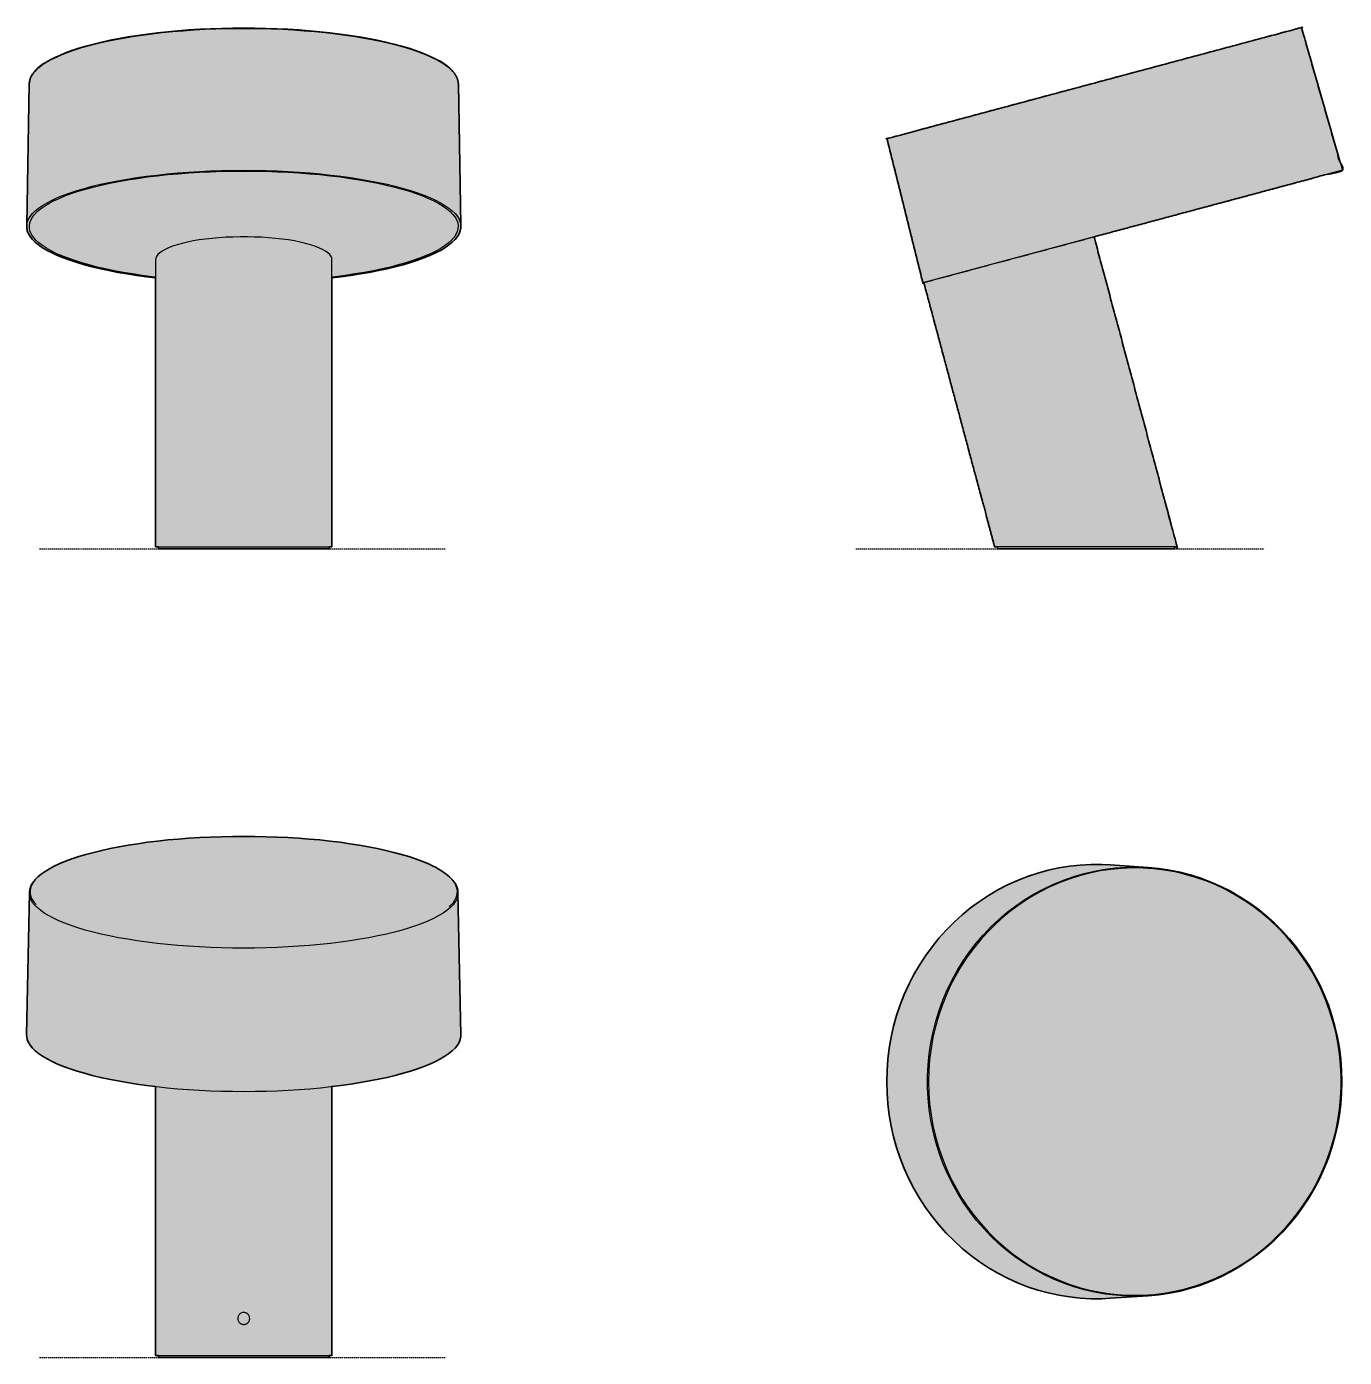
# Model space of a CAD drawing. Header units: millimetres. Extents: x -7 to 703, y -436 to 281.
import ezdxf

# ---------------------------------------------------------------- set-up
doc = ezdxf.new("R2010")
doc.units = ezdxf.units.MM
doc.linetypes.add('Dots', pattern=[1, 0, -1])
doc.layers.add('Blocks', color=7, linetype='Continuous')
doc.layers.add('Blocks$Fill', color=7, linetype='Continuous', true_color=0xffffff)
for name, color, linetype, lineweight, true_color in [('Blocks$Inner', 7, 'Continuous', 25, 0x007f00), ('Blocks$Outline', 7, 'Continuous', 35, 0xff3f3f), ('Groud', 7, 'Dots', 25, 0x243775)]:
    doc.layers.add(name, color=color, linetype=linetype, lineweight=lineweight, true_color=true_color)

# ---------------------------------------------------------------- blocks, each defined once
blk = doc.blocks.new('Slant Table Lamp Top')
at = {"layer": 'Blocks$Fill'}
blk.add_hatch(color=256, dxfattribs=at).paths.add_polyline_path([(-0.6, -12.03), (-0.45, -18.05), (0, -24.06), (0.75, -30.04), (1.79, -35.96), (3.13, -41.83), (4.75, -47.61), (6.67, -53.3), (8.86, -58.88), (11.33, -64.34), (14.06, -69.66), (17.06, -74.82), (20.31, -79.82), (23.8, -84.64), (27.53, -89.27), (31.48, -93.69), (35.65, -97.89), (40.02, -101.87), (44.58, -105.61), (49.33, -109.1), (54.24, -112.34), (59.3, -115.3), (64.51, -118), (69.84, -120.41), (75.28, -122.54), (80.83, -124.37), (86.46, -125.9), (92.15, -127.13), (97.9, -128.06), (103.69, -128.68), (109.5, -128.99), (115.32, -128.99), (119.78, -128.78), (140.24, -127.4), (146.01, -126.85), (151.75, -126), (157.44, -124.84), (163.06, -123.37), (168.6, -121.61), (174.05, -119.55), (179.38, -117.19), (184.59, -114.56), (189.66, -111.65), (194.58, -108.47), (199.33, -105.03), (203.91, -101.34), (208.29, -97.41), (212.47, -93.25), (216.43, -88.87), (220.17, -84.28), (223.68, -79.5), (226.94, -74.53), (229.94, -69.4), (232.69, -64.12), (235.17, -58.69), (237.37, -53.13), (239.29, -47.47), (240.92, -41.71), (242.27, -35.87), (243.31, -29.97), (244.06, -24.02), (244.51, -18.03), (244.67, -12.03), (244.51, -6.03), (244.06, -0.04), (243.31, 5.91), (242.27, 11.81), (240.92, 17.65), (239.29, 23.41), (237.37, 29.07), (235.17, 34.63), (232.69, 40.06), (229.94, 45.34), (226.94, 50.47), (223.68, 55.44), (220.17, 60.22), (216.43, 64.81), (212.47, 69.19), (208.29, 73.35), (203.91, 77.28), (199.33, 80.97), (194.58, 84.41), (189.66, 87.59), (184.59, 90.5), (179.38, 93.13), (174.05, 95.49), (168.6, 97.55), (163.06, 99.31), (157.44, 100.78), (151.75, 101.94), (146.01, 102.79), (140.24, 103.34), (119.78, 104.72), (115.32, 104.93), (109.5, 104.93), (103.69, 104.62), (97.9, 104), (92.15, 103.07), (86.46, 101.84), (80.83, 100.31), (75.28, 98.48), (69.84, 96.35), (64.51, 93.94), (59.3, 91.24), (54.24, 88.28), (49.33, 85.04), (44.58, 81.55), (40.02, 77.81), (35.65, 73.83), (31.48, 69.63), (27.53, 65.21), (23.8, 60.58), (20.31, 55.76), (17.06, 50.76), (14.06, 45.6), (11.33, 40.28), (8.86, 34.82), (6.67, 29.24), (4.75, 23.55), (3.13, 17.77), (1.79, 11.9), (0.75, 5.98), (0, 0), (-0.45, -6.01)], flags=0)
at = {"layer": 'Blocks$Inner'}
blk.add_lwpolyline([(140.27, 103.34), (119.78, 104.72), (115.32, 104.93), (109.5, 104.93), (103.69, 104.62), (97.9, 104), (92.15, 103.07), (86.46, 101.84), (80.83, 100.31), (75.28, 98.48), (69.84, 96.35), (64.51, 93.94), (59.3, 91.24), (54.24, 88.28), (49.33, 85.04), (44.58, 81.55), (40.02, 77.81), (35.65, 73.83), (31.48, 69.63), (27.53, 65.21), (23.8, 60.58), (20.31, 55.76), (17.06, 50.76), (14.06, 45.6), (11.33, 40.28), (8.86, 34.82), (6.67, 29.24), (4.75, 23.55), (3.13, 17.77), (1.79, 11.9), (0.75, 5.98), (0, 0), (-0.45, -6.01), (-0.6, -12.03), (-0.45, -18.05), (0, -24.06), (0.75, -30.04), (1.79, -35.96), (3.13, -41.83), (4.75, -47.61), (6.67, -53.3), (8.86, -58.88), (11.33, -64.34), (14.06, -69.66), (17.06, -74.82), (20.31, -79.82), (23.8, -84.64), (27.53, -89.27), (31.48, -93.69), (35.65, -97.89), (40.02, -101.87), (44.58, -105.61), (49.33, -109.1), (54.24, -112.34), (59.3, -115.3), (64.51, -118), (69.84, -120.41), (75.28, -122.54), (80.83, -124.37), (86.46, -125.9), (92.15, -127.13), (97.9, -128.06), (103.69, -128.68), (109.5, -128.99), (115.32, -128.99), (119.78, -128.78), (140.27, -127.4)], dxfattribs=at)
for points in [[(244.67, -12.03), (244.51, -18.03), (244.06, -24.02), (243.31, -29.97), (242.27, -35.87), (240.92, -41.71), (239.29, -47.47), (237.37, -53.13), (235.17, -58.69), (232.69, -64.12), (229.94, -69.4), (226.94, -74.53), (223.68, -79.5), (220.17, -84.28), (216.43, -88.87), (212.47, -93.25), (208.29, -97.41), (203.91, -101.34), (199.33, -105.03), (194.58, -108.47), (189.66, -111.65), (184.59, -114.56), (179.38, -117.19), (174.05, -119.55), (168.6, -121.61), (163.06, -123.37), (157.44, -124.84), (151.75, -126), (146.01, -126.85), (140.24, -127.4), (134.44, -127.63), (128.64, -127.55), (122.86, -127.17), (117.1, -126.47), (111.38, -125.46), (105.73, -124.14), (100.14, -122.53), (94.65, -120.61), (89.25, -118.41), (83.98, -115.91), (78.84, -113.14), (73.84, -110.09), (69.01, -106.78), (64.34, -103.22), (59.86, -99.4), (55.58, -95.36), (51.51, -91.08), (47.65, -86.6), (44.03, -81.91), (40.65, -77.04), (37.51, -71.99), (34.63, -66.78), (32.02, -61.42), (29.68, -55.93), (27.62, -50.32), (25.84, -44.6), (24.35, -38.8), (23.16, -32.93), (22.26, -27), (21.66, -21.03), (21.36, -15.03), (21.36, -9.03), (21.66, -3.03), (22.26, 2.94), (23.16, 8.87), (24.35, 14.74), (25.84, 20.54), (27.62, 26.26), (29.68, 31.87), (32.02, 37.36), (34.63, 42.72), (37.51, 47.93), (40.65, 52.98), (44.03, 57.85), (47.65, 62.54), (51.51, 67.02), (55.58, 71.3), (59.86, 75.34), (64.34, 79.16), (69.01, 82.72), (73.84, 86.03), (78.84, 89.08), (83.98, 91.85), (89.25, 94.35), (94.65, 96.55), (100.14, 98.47), (105.73, 100.08), (111.38, 101.4), (117.1, 102.41), (122.86, 103.11), (128.64, 103.49), (134.44, 103.57), (140.24, 103.34), (146.01, 102.79), (151.75, 101.94), (157.44, 100.78), (163.06, 99.31), (168.6, 97.55), (174.05, 95.49), (179.38, 93.13), (184.59, 90.5), (189.66, 87.59), (194.58, 84.41), (199.33, 80.97), (203.91, 77.28), (208.29, 73.35), (212.47, 69.19), (216.43, 64.81), (220.17, 60.22), (223.68, 55.44), (226.94, 50.47), (229.94, 45.34), (232.69, 40.06), (235.17, 34.63), (237.37, 29.07), (239.29, 23.41), (240.92, 17.65), (242.27, 11.81), (243.31, 5.91), (244.06, -0.04), (244.51, -6.03)], [(21.93, -12.03), (22.08, -18), (22.53, -23.96), (23.28, -29.89), (24.32, -35.77), (25.66, -41.58), (27.28, -47.32), (29.19, -52.96), (31.39, -58.49), (33.85, -63.89), (36.59, -69.15), (39.58, -74.26), (42.83, -79.21), (46.32, -83.97), (50.04, -88.54), (53.99, -92.9), (58.15, -97.04), (62.51, -100.95), (67.07, -104.63), (71.8, -108.05), (76.69, -111.22), (81.74, -114.12), (86.93, -116.74), (92.24, -119.08), (97.66, -121.13), (103.18, -122.89), (108.78, -124.35), (114.44, -125.51), (120.16, -126.36), (125.91, -126.9), (131.68, -127.13), (137.45, -127.06), (143.21, -126.67), (148.94, -125.97), (154.63, -124.97), (160.27, -123.66), (165.83, -122.05), (171.3, -120.14), (176.67, -117.95), (181.92, -115.46), (187.04, -112.7), (192.01, -109.67), (196.83, -106.37), (201.47, -102.82), (205.93, -99.03), (210.2, -95), (214.25, -90.74), (218.09, -86.28), (221.7, -81.61), (225.07, -76.76), (228.19, -71.73), (231.05, -66.54), (233.65, -61.2), (235.98, -55.74), (238.04, -50.15), (239.81, -44.46), (241.29, -38.68), (242.48, -32.84), (243.37, -26.93), (243.97, -20.99), (244.27, -15.02), (244.27, -9.04), (243.97, -3.07), (243.37, 2.87), (242.48, 8.78), (241.29, 14.62), (239.81, 20.4), (238.04, 26.09), (235.98, 31.68), (233.65, 37.14), (231.05, 42.48), (228.19, 47.67), (225.07, 52.7), (221.7, 57.55), (218.09, 62.22), (214.25, 66.68), (210.2, 70.94), (205.93, 74.97), (201.47, 78.76), (196.83, 82.31), (192.01, 85.61), (187.04, 88.64), (181.92, 91.4), (176.67, 93.89), (171.3, 96.08), (165.83, 97.99), (160.27, 99.6), (154.63, 100.91), (148.94, 101.91), (143.21, 102.61), (137.45, 102.99), (131.68, 103.07), (125.91, 102.84), (120.16, 102.3), (114.44, 101.45), (108.78, 100.29), (103.18, 98.83), (97.66, 97.07), (92.24, 95.02), (86.93, 92.68), (81.74, 90.06), (76.69, 87.16), (71.8, 83.99), (67.07, 80.57), (62.51, 76.89), (58.15, 72.98), (53.99, 68.84), (50.04, 64.48), (46.32, 59.91), (42.83, 55.15), (39.58, 50.2), (36.59, 45.09), (33.85, 39.83), (31.39, 34.43), (29.19, 28.9), (27.28, 23.26), (25.66, 17.52), (24.32, 11.71), (23.28, 5.83), (22.53, -0.1), (22.08, -6.06)]]:
    blk.add_lwpolyline(points, close=True, dxfattribs=at)
at = {"layer": 'Blocks$Outline'}
for points in [[(119.78, 104.72), (115.32, 104.93), (109.5, 104.93), (103.69, 104.62), (97.9, 104), (92.15, 103.07), (86.46, 101.84), (80.83, 100.31), (75.28, 98.48), (69.84, 96.35), (64.51, 93.94), (59.3, 91.24), (54.24, 88.28), (49.33, 85.04), (44.58, 81.55), (40.02, 77.81), (35.65, 73.83), (31.48, 69.63), (27.53, 65.21), (23.8, 60.58), (20.31, 55.76), (17.06, 50.76), (14.06, 45.6), (11.33, 40.28), (8.86, 34.82), (6.67, 29.24), (4.75, 23.55), (3.13, 17.77), (1.79, 11.9), (0.75, 5.98), (0, 0), (-0.45, -6.01), (-0.6, -12.03)], [(140.24, 103.34), (119.78, 104.72)], [(244.67, -12.03), (244.51, -6.03), (244.06, -0.04), (243.31, 5.91), (242.27, 11.81), (240.92, 17.65), (239.29, 23.41), (237.37, 29.07), (235.17, 34.63), (232.69, 40.06), (229.94, 45.34), (226.94, 50.47), (223.68, 55.44), (220.17, 60.22), (216.43, 64.81), (212.47, 69.19), (208.29, 73.35), (203.91, 77.28), (199.33, 80.97), (194.58, 84.41), (189.66, 87.59), (184.59, 90.5), (179.38, 93.13), (174.05, 95.49), (168.6, 97.55), (163.06, 99.31), (157.44, 100.78), (151.75, 101.94), (146.01, 102.79), (140.24, 103.34)], [(-0.6, -12.03), (-0.45, -18.05), (0, -24.06), (0.75, -30.04), (1.79, -35.96), (3.13, -41.83), (4.75, -47.61), (6.67, -53.3), (8.86, -58.88), (11.33, -64.34), (14.06, -69.66), (17.06, -74.82), (20.31, -79.82), (23.8, -84.64), (27.53, -89.27), (31.48, -93.69), (35.65, -97.89), (40.02, -101.87), (44.58, -105.61), (49.33, -109.1), (54.24, -112.34), (59.3, -115.3), (64.51, -118), (69.84, -120.41), (75.28, -122.54), (80.83, -124.37), (86.46, -125.9), (92.15, -127.13), (97.9, -128.06), (103.69, -128.68), (109.5, -128.99), (115.32, -128.99), (119.78, -128.78)], [(140.24, -127.4), (146.01, -126.85), (151.75, -126), (157.44, -124.84), (163.06, -123.37), (168.6, -121.61), (174.05, -119.55), (179.38, -117.19), (184.59, -114.56), (189.66, -111.65), (194.58, -108.47), (199.33, -105.03), (203.91, -101.34), (208.29, -97.41), (212.47, -93.25), (216.43, -88.87), (220.17, -84.28), (223.68, -79.5), (226.94, -74.53), (229.94, -69.4), (232.69, -64.12), (235.17, -58.69), (237.37, -53.13), (239.29, -47.47), (240.92, -41.71), (242.27, -35.87), (243.31, -29.97), (244.06, -24.02), (244.51, -18.03), (244.67, -12.03)], [(119.78, -128.78), (140.24, -127.4)]]:
    blk.add_lwpolyline(points, dxfattribs=at)
blk = doc.blocks.new('Slant Table Lamp Side')
at = {"layer": 'Blocks$Fill'}
blk.add_hatch(color=256, dxfattribs=at).paths.add_polyline_path([(16.56, 220.47), (16.56, 220.48), (16.55, 220.49), (16.55, 220.5), (16.55, 220.52), (16.55, 220.53), (16.55, 220.54), (16.55, 220.55), (16.54, 220.56), (16.54, 220.57), (16.54, 220.58), (16.54, 220.6), (16.54, 220.61), (16.54, 220.62), (16.55, 220.63), (16.55, 220.64), (16.55, 220.66), (16.55, 220.67), (16.55, 220.68), (16.55, 220.69), (16.56, 220.71), (16.56, 220.72), (16.56, 220.73), (16.57, 220.74), (16.57, 220.75), (16.57, 220.77), (16.58, 220.78), (16.58, 220.79), (16.59, 220.8), (16.59, 220.81), (16.6, 220.82), (16.61, 220.84), (16.61, 220.85), (16.62, 220.86), (16.63, 220.87), (16.63, 220.88), (16.64, 220.89), (16.65, 220.9), (16.66, 220.91), (16.66, 220.92), (16.67, 220.93), (16.68, 220.94), (16.69, 220.95), (16.7, 220.96), (16.71, 220.96), (16.72, 220.97), (16.73, 220.98), (16.74, 220.99), (16.75, 221), (16.76, 221), (16.77, 221.01), (16.78, 221.02), (16.79, 221.02), (16.8, 221.03), (16.81, 221.03), (16.82, 221.04), (16.83, 221.04), (16.84, 221.05), (16.85, 221.05), (16.86, 221.06), (16.87, 221.06), (16.88, 221.07), (16.89, 221.07), (16.9, 221.07), (16.91, 221.08), (239.29, 280.66), (239.3, 280.66), (239.32, 280.67), (239.33, 280.67), (239.34, 280.67), (239.35, 280.67), (239.36, 280.68), (239.37, 280.68), (239.38, 280.68), (239.4, 280.68), (239.41, 280.68), (239.42, 280.68), (239.43, 280.68), (239.44, 280.68), (239.45, 280.68), (239.47, 280.68), (239.48, 280.68), (239.49, 280.67), (239.5, 280.67), (239.52, 280.67), (239.53, 280.67), (239.54, 280.67), (239.55, 280.66), (239.56, 280.66), (239.58, 280.66), (239.59, 280.65), (239.6, 280.65), (239.61, 280.64), (239.62, 280.64), (239.64, 280.63), (239.65, 280.63), (239.66, 280.62), (239.67, 280.61), (239.68, 280.61), (239.69, 280.6), (239.7, 280.59), (239.71, 280.59), (239.72, 280.58), (239.73, 280.57), (239.74, 280.56), (239.75, 280.56), (239.76, 280.55), (239.77, 280.54), (239.78, 280.53), (239.79, 280.52), (239.8, 280.51), (239.81, 280.5), (239.81, 280.49), (239.82, 280.48), (239.83, 280.47), (239.84, 280.46), (239.84, 280.45), (239.85, 280.44), (239.85, 280.43), (239.86, 280.42), (239.87, 280.41), (239.87, 280.4), (239.88, 280.39), (239.88, 280.38), (239.89, 280.37), (239.89, 280.36), (239.89, 280.35), (239.9, 280.34), (239.9, 280.33), (239.9, 280.32), (261.82, 203.88), (128.04, 168.03), (172.81, 0.97), (171.31, 0.97), (171.56, 0), (76.21, 0), (75.96, 0.97), (74.46, 0.97), (69.94, 17.8), (69.6, 19.41), (69.19, 21.01), (68.74, 22.6), (68.24, 24.17), (36.28, 143.44), (35.8, 143.31)], flags=0)
at = {"layer": 'Blocks$Inner'}
blk.add_line((16.91, 221.08), (239.29, 280.66), dxfattribs=at)
for points in [[(239.9, 280.32), (261.82, 203.88), (35.8, 143.31), (16.56, 220.47)], [(76.21, 0), (75.96, 0.97)], [(171.31, 0.97), (171.56, 0)]]:
    blk.add_lwpolyline(points, dxfattribs=at)
at = {"layer": 'Blocks$Inner', "extrusion": (0, 0, -1)}
for centre, start, end in [((-239.42, 280.18), 75, 164), ((-17.04, 220.59), 346, 75)]:
    blk.add_arc(centre, 0.5, start, end, dxfattribs=at)
at = {"layer": 'Blocks$Inner'}
for points in [[(36.28, 143.44), (128.04, 168.03)], [(128.04, 168.03), (172.81, 0.97)], [(68.24, 24.17), (36.28, 143.44)], [(74.46, 0.97), (69.94, 17.8)], [(172.81, 0.97), (74.46, 0.97)]]:
    blk.add_open_spline(points, degree=1, dxfattribs=at)
blk.add_rational_spline([(69.94, 17.8), (69.3, 21.04), (68.24, 24.17)], [1, 0.997926253908, 1], degree=2, dxfattribs=at)
blk.add_open_spline([(171.56, 0), (170.7, 0), (169.53, 0), (167.9, 0), (165.85, 0), (163.39, 0), (160.55, 0), (157.02, 0), (152.69, 0), (147.49, 0), (141.93, 0), (136.08, 0), (130.04, 0), (123.91, 0), (117.78, 0), (111.74, 0), (105.9, 0), (100.33, 0), (95.14, 0), (90.42, 0), (86.24, 0), (82.7, 0), (80.09, 0), (78.28, 0), (77.1, 0), (76.35, 0), (76.26, 0), (76.21, 0)], degree=3, knots=[1.137941, 1.137941, 1.137941, 1.137941, 1.2314023, 1.2627311, 1.2940002, 1.325361, 1.3564987, 1.3877414, 1.4294615, 1.4711836, 1.5127952, 1.5544609, 1.5962, 1.6378803, 1.6794487, 1.7211501, 1.7628524, 1.8043742, 1.8460409, 1.8877401, 1.9292682, 1.9709097, 2.0125884, 2.0438466, 2.0750361, 2.1065012, 2.137941, 2.137941, 2.137941, 2.137941], dxfattribs=at)
at = {"layer": 'Blocks$Outline'}
for points in [[(76.21, 0), (75.96, 0.97)], [(171.31, 0.97), (171.56, 0)]]:
    blk.add_lwpolyline(points, dxfattribs=at)
for points, weights, knots in [([(16.56, 220.47), (16.44, 220.95), (16.91, 221.08), (128.1, 250.87), (239.29, 280.66), (239.77, 280.79), (239.9, 280.32), (250.86, 242.1), (261.82, 203.88), (194.93, 185.95), (128.04, 168.03)], [1, 0.713250449154, 1, 1, 1, 0.713250449154, 1, 1, 1, 1, 1], [313.520838, 313.520838, 313.520838, 314.297509, 314.297509, 544.522001, 544.522001, 545.298673, 545.298673, 624.819511, 624.819511, 763.319511, 763.319511, 763.319511]), ([(69.94, 17.8), (69.3, 21.04), (68.24, 24.17), (52.26, 83.8), (36.28, 143.44)], [1, 0.997926253908, 1, 1, 1], [-6.590786, -6.590786, -6.590786, 0, 0, 123.484006, 123.484006, 123.484006])]:
    blk.add_rational_spline(points, weights, degree=2, knots=knots, dxfattribs=at)
for points, degree, knots in [([(36.28, 143.44), (36.04, 143.38), (35.8, 143.31), (26.18, 181.89), (16.56, 220.47)], 2, [858.319511, 858.319511, 858.319511, 858.819511, 858.819511, 938.340348, 938.340348, 938.340348]), ([(128.04, 168.03), (150.42, 84.5), (172.81, 0.97), (172.06, 0.97), (171.31, 0.97)], 2, [218.484006, 218.484006, 218.484006, 391.441593, 391.441593, 392.941593, 392.941593, 392.941593]), ([(75.96, 0.97), (75.21, 0.97), (74.46, 0.97), (72.2, 9.39), (69.94, 17.8)], 2, [488.29283, 488.29283, 488.29283, 489.79283, 489.79283, 507.225008, 507.225008, 507.225008]), ([(171.56, 0), (170.7, 0), (169.53, 0), (167.9, 0), (165.85, 0), (163.39, 0), (160.55, 0), (157.02, 0), (152.69, 0), (147.49, 0), (141.93, 0), (136.08, 0), (130.04, 0), (123.91, 0), (117.78, 0), (111.74, 0), (105.9, 0), (100.33, 0), (95.14, 0), (90.42, 0), (86.24, 0), (82.7, 0), (80.09, 0), (78.28, 0), (77.1, 0), (76.35, 0), (76.26, 0), (76.21, 0)], 3, [0, 0, 0, 0, 0.093461, 0.12479, 0.156059, 0.18742, 0.218558, 0.2498, 0.291521, 0.333243, 0.374854, 0.41652, 0.458259, 0.499939, 0.541508, 0.583209, 0.624911, 0.666433, 0.7081, 0.749799, 0.791327, 0.832969, 0.874647, 0.905906, 0.937095, 0.96856, 1, 1, 1, 1])]:
    blk.add_open_spline(points, degree=degree, knots=knots, dxfattribs=at)
blk = doc.blocks.new('Slant Table Lamp Back')
at = {"layer": 'Blocks$Fill'}
blk.add_hatch(color=256, dxfattribs=at).paths.add_polyline_path([(155.69, 0), (63.69, 0), (63.69, 0.97), (62.19, 0.97), (62.19, 145.93), (46.9, 148.04), (41.9, 148.91), (37.08, 149.85), (32.46, 150.85), (28.03, 151.91), (23.83, 153.03), (19.85, 154.2), (16.11, 155.42), (12.62, 156.69), (9.39, 158.01), (6.42, 159.36), (3.73, 160.76), (1.31, 162.19), (-0.81, 163.65), (-2.64, 165.13), (-4.18, 166.64), (-5.41, 168.17), (-6.34, 169.71), (-6.96, 171.26), (-7.27, 172.82), (-7.3, 173.74), (-5.72, 250.31), (-5.72, 250.53), (-5.71, 250.78), (-5.69, 251.03), (-5.66, 251.28), (-5.63, 251.52), (-5.6, 251.77), (-5.55, 252.01), (-5.5, 252.26), (-5.45, 252.5), (-5.39, 252.74), (-5.32, 252.98), (-5.24, 253.22), (-5.17, 253.45), (-5.08, 253.68), (-4.99, 253.91), (-4.89, 254.14), (-4.79, 254.36), (-4.69, 254.58), (-4.58, 254.8), (-4.46, 255.01), (-4.34, 255.22), (-4.22, 255.42), (-4.09, 255.63), (-3.96, 255.82), (-3.82, 256.01), (-3.68, 256.2), (-3.54, 256.39), (-3.39, 256.56), (-3.24, 256.74), (-3.09, 256.91), (-2.94, 257.07), (-2.78, 257.23), (-2.63, 257.39), (-1.17, 258.89), (0.59, 260.37), (0.67, 260.43), (2.64, 261.82), (4.98, 263.25), (7.61, 264.64), (10.51, 265.99), (13.67, 267.3), (17.1, 268.57), (20.77, 269.79), (24.68, 270.96), (28.83, 272.07), (33.19, 273.13), (37.76, 274.13), (42.52, 275.06), (47.46, 275.93), (52.57, 276.73), (63.24, 278.13), (74.41, 279.23), (85.96, 280.02), (97.76, 280.5), (109.69, 280.66), (121.63, 280.5), (133.43, 280.02), (144.98, 279.23), (156.15, 278.13), (166.82, 276.73), (171.93, 275.93), (176.87, 275.06), (181.63, 274.13), (186.2, 273.13), (190.56, 272.07), (194.7, 270.96), (198.62, 269.79), (202.29, 268.57), (205.72, 267.3), (208.88, 265.99), (211.78, 264.64), (212.99, 264.02), (214.4, 263.25), (216.74, 261.82), (218.8, 260.37), (220.56, 258.89), (222.01, 257.39), (222.17, 257.23), (222.33, 257.07), (222.48, 256.91), (222.63, 256.74), (222.78, 256.56), (222.93, 256.38), (223.07, 256.2), (223.21, 256.01), (223.34, 255.82), (223.48, 255.62), (223.6, 255.42), (223.73, 255.21), (223.85, 255), (223.96, 254.79), (224.08, 254.57), (224.18, 254.35), (224.28, 254.13), (224.38, 253.9), (224.47, 253.68), (224.55, 253.44), (224.63, 253.21), (224.71, 252.97), (224.78, 252.73), (224.84, 252.49), (224.89, 252.25), (224.94, 252.01), (224.99, 251.76), (225.02, 251.52), (225.05, 251.27), (225.08, 251.02), (225.1, 250.77), (225.11, 250.53), (225.11, 250.31), (226.69, 173.74), (226.66, 172.82), (226.35, 171.26), (225.73, 169.71), (224.8, 168.17), (223.57, 166.64), (222.03, 165.13), (220.2, 163.65), (218.07, 162.19), (215.66, 160.76), (212.97, 159.36), (210, 158.01), (206.77, 156.69), (203.28, 155.42), (199.54, 154.2), (195.56, 153.03), (191.35, 151.91), (186.93, 150.85), (182.31, 149.85), (177.49, 148.91), (172.49, 148.04), (167.32, 147.24), (157.19, 145.93), (157.19, 0.97), (155.69, 0.97)], flags=0)
at = {"layer": 'Blocks$Inner'}
for p, q in [((62.19, 145.93), (62.19, 0.97)), ((157.19, 0.97), (157.19, 145.93))]:
    blk.add_line(p, q, dxfattribs=at)
for points in [[(220.5, 242.8), (221.32, 243.59), (222.63, 245.1), (223.63, 246.63), (224.33, 248.17), (224.72, 249.71), (224.8, 251.26), (224.56, 252.8), (224.02, 254.34), (223.17, 255.87), (222.01, 257.39), (220.56, 258.89), (218.8, 260.37), (216.74, 261.82), (214.4, 263.25), (212.99, 264.02), (211.78, 264.64), (208.88, 265.99), (205.72, 267.3), (202.29, 268.57), (198.62, 269.79), (194.7, 270.96), (190.56, 272.07), (186.2, 273.13), (181.63, 274.13), (176.87, 275.06), (171.93, 275.93), (166.82, 276.73), (161.55, 277.47), (156.15, 278.13), (150.62, 278.72), (144.98, 279.23), (139.25, 279.66), (133.43, 280.02), (127.55, 280.3), (121.63, 280.5), (115.67, 280.62), (109.69, 280.66), (103.72, 280.62), (97.76, 280.5), (91.83, 280.3), (85.96, 280.02), (80.14, 279.66), (74.41, 279.23), (68.77, 278.72), (63.24, 278.13), (57.83, 277.47), (52.57, 276.73), (47.46, 275.93), (42.52, 275.06), (37.76, 274.13), (33.19, 273.13), (28.83, 272.07), (24.68, 270.96), (20.77, 269.79), (17.1, 268.57), (13.67, 267.3), (10.51, 265.99), (7.61, 264.64), (4.98, 263.25), (2.64, 261.82), (0.67, 260.43), (0.59, 260.37), (-1.17, 258.89), (-2.63, 257.39), (-3.78, 255.87), (-4.63, 254.34), (-5.18, 252.8), (-5.41, 251.26), (-5.33, 249.71), (-4.94, 248.17), (-4.25, 246.63), (-3.24, 245.1), (-2.22, 243.89)], [(-5.72, 250.53), (-7.3, 173.74), (-7.27, 172.82), (-6.96, 171.26), (-6.34, 169.71), (-5.41, 168.17), (-4.18, 166.64), (-2.64, 165.13), (-0.81, 163.65), (1.31, 162.19), (3.73, 160.76), (6.42, 159.36), (9.39, 158.01), (12.62, 156.69), (16.11, 155.42), (19.85, 154.2), (23.83, 153.03), (28.03, 151.91), (32.46, 150.85), (37.08, 149.85), (41.9, 148.91), (46.9, 148.04), (52.07, 147.24), (57.38, 146.51), (62.84, 145.85), (68.42, 145.26), (74.11, 144.75), (79.9, 144.31), (85.76, 143.95), (91.69, 143.67), (97.66, 143.47), (103.67, 143.35), (109.69, 143.31), (115.72, 143.35), (121.72, 143.47), (127.7, 143.67), (133.63, 143.95), (139.49, 144.31), (145.28, 144.75), (150.97, 145.26), (156.55, 145.85), (162, 146.51), (167.32, 147.24), (172.49, 148.04), (177.49, 148.91), (182.31, 149.85), (186.93, 150.85), (191.35, 151.91), (195.56, 153.03), (199.54, 154.2), (203.28, 155.42), (206.77, 156.69), (210, 158.01), (212.97, 159.36), (215.66, 160.76), (218.07, 162.19), (220.2, 163.65), (222.03, 165.13), (223.57, 166.64), (224.8, 168.17), (225.73, 169.71), (226.35, 171.26), (226.66, 172.82), (226.69, 173.74), (225.11, 250.53)], [(222.98, 244.42), (222.5, 243.84), (221.04, 242.34), (219.27, 240.85), (217.21, 239.39), (214.86, 237.96), (212.22, 236.57), (209.31, 235.21), (206.13, 233.89), (202.69, 232.62), (199, 231.39), (195.07, 230.22), (190.91, 229.1), (186.53, 228.04), (181.94, 227.03), (177.16, 226.1), (172.2, 225.22), (167.07, 224.42), (161.78, 223.68), (156.35, 223.02), (150.8, 222.43), (145.13, 221.91), (139.38, 221.47), (133.54, 221.11), (127.63, 220.83), (121.68, 220.63), (115.69, 220.51), (109.69, 220.47), (103.69, 220.51), (97.71, 220.63), (91.76, 220.83), (85.85, 221.11), (80.01, 221.47), (74.25, 221.91), (68.59, 222.43), (63.04, 223.02), (57.61, 223.68), (52.32, 224.42), (47.19, 225.22), (42.23, 226.1), (37.44, 227.03), (32.86, 228.04), (28.48, 229.1), (24.32, 230.22), (20.38, 231.39), (16.69, 232.62), (13.25, 233.89), (10.08, 235.21), (7.16, 236.57), (4.53, 237.96), (2.18, 239.39), (0.12, 240.85), (-1.65, 242.34), (-3.11, 243.84), (-3.54, 244.36)], [(62.19, 0.97), (157.19, 0.97)], [(63.69, 0.97), (63.69, 0), (155.69, 0), (155.69, 0.97)]]:
    blk.add_lwpolyline(points, dxfattribs=at)
for points, weights in [([(-3.54, 244.36), (-9.3, 250.93), (-2.63, 257.39)], [1, 0.725329237026, 1]), ([(222.01, 257.39), (228.64, 250.96), (222.98, 244.42)], [1, 0.727958916453, 1])]:
    blk.add_rational_spline(points, weights, degree=2, dxfattribs=at)
blk.add_open_spline([(109.69, 24.17), (109.91, 24.17), (110.12, 24.14), (110.54, 24.06), (110.74, 24), (111.13, 23.83), (111.32, 23.73), (111.66, 23.5), (111.83, 23.36), (112.12, 23.07), (112.25, 22.9), (112.48, 22.56), (112.57, 22.38), (112.73, 22), (112.79, 21.8), (112.87, 21.39), (112.89, 21.19), (112.9, 20.78), (112.88, 20.57), (112.8, 20.17), (112.74, 19.97), (112.59, 19.58), (112.49, 19.39), (112.26, 19.04), (112.13, 18.88), (111.83, 18.58), (111.67, 18.44), (111.32, 18.2), (111.14, 18.1), (110.74, 17.94), (110.54, 17.87), (110.12, 17.79), (109.91, 17.77), (109.48, 17.77), (109.27, 17.79), (108.85, 17.87), (108.65, 17.93), (108.26, 18.1), (108.07, 18.2), (107.72, 18.44), (107.56, 18.58), (107.26, 18.88), (107.13, 19.04), (106.9, 19.39), (106.8, 19.58), (106.57, 20.16), (106.49, 20.57), (106.5, 21.19), (106.52, 21.4), (106.6, 21.8), (106.66, 22), (106.81, 22.38), (106.91, 22.56), (107.14, 22.9), (107.27, 23.07), (107.56, 23.36), (107.72, 23.49), (108.07, 23.73), (108.26, 23.83), (108.84, 24.08), (109.26, 24.17), (109.69, 24.17)], degree=3, knots=[0, 0, 0, 0, 0.03125, 0.03125, 0.0625, 0.0625, 0.09375, 0.09375, 0.125, 0.125, 0.15625, 0.15625, 0.1875, 0.1875, 0.21875, 0.21875, 0.25, 0.25, 0.28125, 0.28125, 0.3125, 0.3125, 0.34375, 0.34375, 0.375, 0.375, 0.40625, 0.40625, 0.4375, 0.4375, 0.46875, 0.46875, 0.5, 0.5, 0.53125, 0.53125, 0.5625, 0.5625, 0.59375, 0.59375, 0.625, 0.625, 0.65625, 0.65625, 0.6875, 0.6875, 0.75, 0.75, 0.78125, 0.78125, 0.8125, 0.8125, 0.84375, 0.84375, 0.875, 0.875, 0.90625, 0.90625, 0.9375, 0.9375, 1, 1, 1, 1], dxfattribs=at)
at = {"layer": 'Blocks$Outline'}
for points in [[(-2.63, 257.39), (-1.17, 258.89), (0.59, 260.37), (0.67, 260.43), (2.64, 261.82), (4.98, 263.25), (7.61, 264.64), (10.51, 265.99), (13.67, 267.3), (17.1, 268.57), (20.77, 269.79), (24.68, 270.96), (28.83, 272.07), (33.19, 273.13), (37.76, 274.13), (42.52, 275.06), (47.46, 275.93), (52.57, 276.73), (57.83, 277.47), (63.24, 278.13), (68.77, 278.72), (74.41, 279.23), (80.14, 279.66), (85.96, 280.02), (91.83, 280.3), (97.76, 280.5), (103.72, 280.62), (109.69, 280.66), (115.67, 280.62), (121.63, 280.5), (127.55, 280.3), (133.43, 280.02), (139.25, 279.66), (144.98, 279.23), (150.62, 278.72), (156.15, 278.13), (161.55, 277.47), (166.82, 276.73), (171.93, 275.93), (176.87, 275.06), (181.63, 274.13), (186.2, 273.13), (190.56, 272.07), (194.7, 270.96), (198.62, 269.79), (202.29, 268.57), (205.72, 267.3), (208.88, 265.99), (211.78, 264.64), (212.99, 264.02), (214.4, 263.25), (216.74, 261.82), (218.8, 260.37), (220.56, 258.89), (222.01, 257.39)], [(62.19, 145.93), (57.38, 146.51), (52.07, 147.24), (46.9, 148.04), (41.9, 148.91), (37.08, 149.85), (32.46, 150.85), (28.03, 151.91), (23.83, 153.03), (19.85, 154.2), (16.11, 155.42), (12.62, 156.69), (9.39, 158.01), (6.42, 159.36), (3.73, 160.76), (1.31, 162.19), (-0.81, 163.65), (-2.64, 165.13), (-4.18, 166.64), (-5.41, 168.17), (-6.34, 169.71), (-6.96, 171.26), (-7.27, 172.82), (-7.3, 173.74), (-5.72, 250.31)], [(225.11, 250.31), (226.69, 173.74), (226.66, 172.82), (226.35, 171.26), (225.73, 169.71), (224.8, 168.17), (223.57, 166.64), (222.03, 165.13), (220.2, 163.65), (218.07, 162.19), (215.66, 160.76), (212.97, 159.36), (210, 158.01), (206.77, 156.69), (203.28, 155.42), (199.54, 154.2), (195.56, 153.03), (191.35, 151.91), (186.93, 150.85), (182.31, 149.85), (177.49, 148.91), (172.49, 148.04), (167.32, 147.24), (162, 146.51), (157.19, 145.93)], [(63.69, 0.97), (62.19, 0.97), (62.19, 145.93)], [(157.19, 145.93), (157.19, 0.97), (155.69, 0.97)], [(63.69, 0), (63.69, 0.97)], [(155.69, 0), (63.69, 0)], [(155.69, 0.97), (155.69, 0)]]:
    blk.add_lwpolyline(points, dxfattribs=at)
for points, weights, knots in [([(-5.72, 250.31), (-5.72, 250.42), (-5.59, 254.52), (-2.63, 257.39)], [0.863499683685, 0.863181170464, 0.856040241526, 1], [60.450929, 60.450929, 60.450929, 60.659022, 67.993, 67.993, 67.993]), ([(222.01, 257.39), (224.98, 254.51), (225.11, 250.42), (225.11, 250.31)], [1, 0.856723903631, 0.864581121848, 0.864914800963], [-13.87373, -13.87373, -13.87373, -6.566841, -6.361628, -6.361628, -6.361628])]:
    blk.add_rational_spline(points, weights, degree=2, knots=knots, dxfattribs=at)
blk = doc.blocks.new('Slant Table Lamp Front')
at = {"layer": 'Blocks$Fill'}
blk.add_hatch(color=256, dxfattribs=at).paths.add_polyline_path([(62.19, 145.92), (62.19, 0.97), (63.69, 0.97), (63.69, 0), (155.69, 0), (155.69, 0.97), (157.19, 0.97), (157.19, 145.92), (172.49, 148.04), (177.49, 148.91), (182.31, 149.85), (186.93, 150.85), (191.35, 151.91), (195.56, 153.03), (199.54, 154.2), (203.28, 155.42), (206.77, 156.69), (210, 158.01), (212.97, 159.36), (215.66, 160.76), (218.07, 162.19), (220.2, 163.65), (222.03, 165.13), (223.57, 166.64), (224.8, 168.17), (225.73, 169.71), (226.35, 171.26), (226.66, 172.82), (226.66, 174.37), (225.31, 250.53), (225.29, 250.76), (225.26, 250.98), (225.24, 251.2), (225.21, 251.42), (225.17, 251.64), (225.13, 251.86), (225.08, 252.08), (225.03, 252.3), (224.97, 252.52), (224.91, 252.74), (224.84, 252.96), (224.77, 253.18), (224.7, 253.39), (224.62, 253.6), (224.53, 253.82), (224.44, 254.03), (224.35, 254.23), (224.25, 254.44), (224.14, 254.64), (224.04, 254.84), (223.92, 255.04), (223.81, 255.24), (223.69, 255.43), (223.56, 255.62), (223.43, 255.81), (223.3, 255.99), (223.17, 256.17), (223.03, 256.35), (222.89, 256.52), (222.74, 256.69), (222.59, 256.85), (222.44, 257.02), (221.81, 257.7), (220.19, 259.2), (218.28, 260.67), (216.07, 262.11), (213.58, 263.53), (210.8, 264.9), (207.76, 266.24), (204.45, 267.54), (200.88, 268.79), (197.07, 269.99), (193.02, 271.14), (188.75, 272.23), (184.26, 273.26), (179.58, 274.23), (174.7, 275.14), (169.65, 275.98), (164.44, 276.75), (153.59, 278.08), (142.27, 279.1), (130.59, 279.82), (118.69, 280.23), (106.69, 280.31), (94.73, 280.07), (82.92, 279.5), (71.41, 278.63), (60.31, 277.45), (49.74, 275.98), (44.69, 275.14), (39.81, 274.23), (35.12, 273.26), (30.64, 272.23), (26.37, 271.14), (22.32, 269.99), (18.51, 268.79), (14.94, 267.54), (11.63, 266.24), (8.59, 264.9), (5.81, 263.53), (3.32, 262.11), (1.11, 260.67), (-0.8, 259.2), (-2.42, 257.7), (-3.04, 257.03), (-3.2, 256.87), (-3.35, 256.7), (-3.49, 256.53), (-3.64, 256.36), (-3.78, 256.18), (-3.91, 256), (-4.05, 255.82), (-4.18, 255.63), (-4.3, 255.44), (-4.42, 255.25), (-4.54, 255.06), (-4.65, 254.86), (-4.76, 254.66), (-4.87, 254.45), (-4.97, 254.25), (-5.06, 254.04), (-5.15, 253.83), (-5.24, 253.62), (-5.32, 253.4), (-5.39, 253.19), (-5.47, 252.97), (-5.53, 252.75), (-5.59, 252.53), (-5.65, 252.31), (-5.7, 252.09), (-5.75, 251.87), (-5.79, 251.65), (-5.82, 251.42), (-5.85, 251.2), (-5.88, 250.98), (-5.9, 250.76), (-5.92, 250.53), (-7.27, 174.37), (-7.27, 172.82), (-6.96, 171.26), (-6.34, 169.71), (-5.41, 168.17), (-4.18, 166.64), (-2.64, 165.13), (-0.81, 163.65), (1.31, 162.19), (3.73, 160.76), (6.42, 159.36), (9.39, 158.01), (12.62, 156.69), (16.11, 155.42), (19.85, 154.2), (23.83, 153.03), (28.03, 151.91), (32.46, 150.85), (37.08, 149.85), (41.9, 148.91), (46.9, 148.04), (52.07, 147.24)], flags=0)
at = {"layer": 'Blocks$Inner'}
for p, q in [((63.69, 0.97), (63.69, -0.13)), ((155.69, -0.13), (155.69, 0.97))]:
    blk.add_line(p, q, dxfattribs=at)
for points in [[(222.44, 257.02), (221.81, 257.7), (220.19, 259.2), (218.28, 260.67), (216.07, 262.11), (213.58, 263.53), (210.8, 264.9), (207.76, 266.24), (204.45, 267.54), (200.88, 268.79), (197.07, 269.99), (193.02, 271.14), (188.75, 272.23), (184.26, 273.26), (179.58, 274.23), (174.7, 275.14), (169.65, 275.98), (164.44, 276.75), (159.08, 277.45), (153.59, 278.08), (147.98, 278.63), (142.27, 279.1), (136.46, 279.5), (130.59, 279.82), (124.66, 280.07), (118.69, 280.23), (112.7, 280.31), (106.69, 280.31), (100.7, 280.23), (94.73, 280.07), (88.8, 279.82), (82.92, 279.5), (77.12, 279.1), (71.41, 278.63), (65.8, 278.08), (60.31, 277.45), (54.95, 276.75), (49.74, 275.98), (44.69, 275.14), (39.81, 274.23), (35.12, 273.26), (30.64, 272.23), (26.37, 271.14), (22.32, 269.99), (18.51, 268.79), (14.94, 267.54), (11.63, 266.24), (8.59, 264.9), (5.81, 263.53), (3.32, 262.11), (1.11, 260.67), (-0.8, 259.2), (-2.42, 257.7), (-3.04, 257.03)], [(2.24, 261.56), (2.64, 261.82), (4.98, 263.25), (7.61, 264.64), (10.51, 265.99), (13.67, 267.3), (17.1, 268.57), (20.77, 269.79), (24.68, 270.96), (28.83, 272.07), (33.19, 273.13), (37.76, 274.13), (42.52, 275.06), (47.46, 275.93), (52.57, 276.73), (57.83, 277.47), (63.24, 278.13), (68.77, 278.72), (74.41, 279.23), (80.14, 279.66), (85.96, 280.02), (91.83, 280.3), (97.76, 280.5), (103.72, 280.62), (109.69, 280.66), (115.67, 280.62), (121.63, 280.5), (127.55, 280.3), (133.43, 280.02), (139.25, 279.66), (144.98, 279.23), (150.62, 278.72), (156.15, 278.13), (161.55, 277.47), (166.82, 276.73), (171.93, 275.93), (176.87, 275.06), (181.63, 274.13), (186.2, 273.13), (190.56, 272.07), (194.7, 270.96), (198.62, 269.79), (202.29, 268.57), (205.72, 267.3), (208.88, 265.99), (211.78, 264.64), (214.4, 263.25), (214.54, 263.17)], [(-5.92, 250.53), (-7.27, 174.37)], [(226.66, 174.37), (225.31, 250.53)], [(62.19, 145.92), (57.38, 146.51), (52.07, 147.24), (46.9, 148.04), (41.9, 148.91), (37.08, 149.85), (32.46, 150.85), (28.03, 151.91), (23.83, 153.03), (19.85, 154.2), (16.11, 155.42), (12.62, 156.69), (9.39, 158.01), (6.42, 159.36), (3.73, 160.76), (1.31, 162.19), (-0.81, 163.65), (-2.64, 165.13), (-4.18, 166.64), (-5.41, 168.17), (-6.34, 169.71), (-6.96, 171.26), (-7.27, 172.82), (-7.27, 174.37), (-6.96, 175.93), (-6.34, 177.48), (-5.41, 179.02), (-4.18, 180.55), (-2.64, 182.06), (-0.81, 183.54), (1.31, 185), (3.73, 186.43), (6.42, 187.83), (9.39, 189.18), (12.62, 190.5), (16.11, 191.77), (19.85, 192.99), (23.83, 194.16), (28.03, 195.28), (32.46, 196.34), (37.08, 197.34), (41.9, 198.28), (46.9, 199.15), (52.07, 199.95), (57.38, 200.68), (62.84, 201.34), (68.42, 201.93), (74.11, 202.44), (79.9, 202.88), (85.76, 203.24), (91.69, 203.52), (97.66, 203.72), (103.67, 203.84), (109.69, 203.88), (115.72, 203.84), (121.72, 203.72), (127.7, 203.52), (133.63, 203.24), (139.49, 202.88), (145.28, 202.44), (150.97, 201.93), (156.55, 201.34), (162, 200.68), (167.32, 199.95), (172.49, 199.15), (177.49, 198.28), (182.31, 197.34), (186.93, 196.34), (191.35, 195.28), (195.56, 194.16), (199.54, 192.99), (203.28, 191.77), (206.77, 190.5), (210, 189.18), (212.97, 187.83), (215.66, 186.43), (218.07, 185), (220.2, 183.54), (222.03, 182.06), (223.57, 180.55), (224.8, 179.02), (225.73, 177.48), (226.35, 175.93), (226.66, 174.37), (226.66, 172.82), (226.35, 171.26), (225.73, 169.71), (224.8, 168.17), (223.57, 166.64), (222.03, 165.13), (220.2, 163.65), (218.07, 162.19), (215.66, 160.76), (212.97, 159.36), (210, 158.01), (206.77, 156.69), (203.28, 155.42), (199.54, 154.2), (195.56, 153.03), (191.35, 151.91), (186.93, 150.85), (182.31, 149.85), (177.49, 148.91), (172.49, 148.04), (167.32, 147.24), (162, 146.51), (157.19, 145.92)], [(62.19, 146.35), (60.35, 146.57), (55, 147.27), (49.79, 148.04), (44.75, 148.87), (39.88, 149.78), (35.2, 150.75), (30.72, 151.78), (26.45, 152.87), (22.41, 154.02), (18.6, 155.22), (15.03, 156.47), (11.73, 157.76), (8.68, 159.1), (5.91, 160.47), (3.42, 161.89), (1.22, 163.33), (-0.7, 164.8), (-2.31, 166.3), (-3.62, 167.81), (-4.63, 169.34), (-5.33, 170.88), (-5.72, 172.43), (-5.8, 173.98), (-5.56, 175.53), (-5.02, 177.08), (-4.16, 178.62), (-3, 180.14), (-1.54, 181.64), (0.22, 183.13), (2.28, 184.58), (4.63, 186.01), (7.26, 187.41), (10.17, 188.77), (13.35, 190.08), (16.78, 191.35), (20.47, 192.58), (24.4, 193.75), (28.56, 194.87), (32.93, 195.93), (37.51, 196.93), (42.29, 197.87), (47.25, 198.74), (52.38, 199.55), (57.66, 200.28), (63.08, 200.95), (68.63, 201.54), (74.29, 202.05), (80.04, 202.49), (85.88, 202.85), (91.77, 203.13), (97.72, 203.33), (103.7, 203.45), (109.69, 203.49), (115.69, 203.45), (121.67, 203.33), (127.61, 203.13), (133.51, 202.85), (139.35, 202.49), (145.1, 202.05), (150.76, 201.54), (156.31, 200.95), (161.73, 200.28), (167.01, 199.55), (172.14, 198.74), (177.1, 197.87), (181.87, 196.93), (186.46, 195.93), (190.83, 194.87), (194.99, 193.75), (198.92, 192.58), (202.6, 191.35), (206.04, 190.08), (209.22, 188.77), (212.12, 187.41), (214.76, 186.01), (217.11, 184.58), (219.16, 183.13), (220.93, 181.64), (222.39, 180.14), (223.55, 178.62), (224.41, 177.08), (224.95, 175.53), (225.18, 173.98), (225.11, 172.43), (224.72, 170.88), (224.02, 169.34), (223.01, 167.81), (221.7, 166.3), (220.08, 164.8), (218.17, 163.33), (215.97, 161.89), (213.48, 160.47), (210.7, 159.1), (207.66, 157.76), (204.35, 156.47), (200.79, 155.22), (196.98, 154.02), (192.94, 152.87), (188.67, 151.78), (184.19, 150.75), (179.51, 149.78), (174.64, 148.87), (169.59, 148.04), (164.39, 147.27), (159.03, 146.57), (157.19, 146.35)]]:
    blk.add_lwpolyline(points, dxfattribs=at)
blk.add_lwpolyline([(157.19, 0.97), (157.19, 155.74), (157.11, 156.49), (156.71, 157.49), (156, 158.47), (154.99, 159.44), (153.67, 160.38), (152.06, 161.3), (150.17, 162.17), (148.01, 163), (145.59, 163.79), (142.94, 164.52), (140.06, 165.19), (136.98, 165.8), (133.72, 166.34), (130.3, 166.81), (126.75, 167.21), (123.08, 167.53), (119.32, 167.78), (115.49, 167.94), (111.63, 168.02), (107.76, 168.02), (103.89, 167.94), (100.07, 167.78), (96.31, 167.53), (92.64, 167.21), (89.08, 166.81), (85.67, 166.34), (82.41, 165.8), (79.33, 165.19), (76.45, 164.52), (73.8, 163.79), (71.38, 163), (69.22, 162.17), (67.33, 161.3), (65.72, 160.38), (64.4, 159.44), (63.39, 158.47), (62.68, 157.49), (62.28, 156.49), (62.19, 155.74), (62.19, 0.97), (109.69, 0.97)], close=True, dxfattribs=at)
for centre, radius, start, end in [((4.28, 249.9), 10.21, 135.77776, 176.4625), ((214.91, 249.81), 10.42, 3.97471, 43.71565)]:
    blk.add_arc(centre, radius, start, end, dxfattribs=at)
for points, knots in [([(1.9, 261.44), (1.85, 261.41), (1.08, 260.92), (-0.18, 259.94), (-1.76, 258.6), (-2.56, 257.71), (-2.91, 257.32)], [0, 0, 0, 0, 0.022801, 0.371786, 0.720973, 1, 1, 1, 1]), ([(222.32, 257.31), (222.27, 257.36), (221.84, 257.91), (220.76, 258.93), (219.05, 260.36), (217.08, 261.76), (215.55, 262.66), (214.79, 263.11)], [0, 0, 0, 0, 0.026467, 0.269742, 0.513922, 0.758451, 1, 1, 1, 1]), ([(63.69, 0), (63.77, 0), (63.91, 0), (65.1, 0), (66.96, 0), (69.56, 0), (72.85, 0), (76.44, 0), (80.13, 0), (83.76, 0), (87.65, 0), (91.76, 0), (96.06, 0), (100.51, 0), (105.06, 0), (109.66, 0), (114.26, 0), (118.8, 0), (123.26, 0), (127.57, 0), (131.7, 0), (135.59, 0), (139.22, 0), (142.91, 0), (146.52, 0), (149.81, 0), (152.42, 0), (154.29, 0), (155.47, 0), (155.62, 0), (155.69, 0)], [0, 0, 0, 0, 0.041725, 0.083409, 0.124882, 0.166636, 0.208322, 0.249831, 0.281131, 0.312318, 0.343655, 0.374893, 0.406091, 0.437221, 0.468577, 0.499907, 0.531086, 0.562284, 0.593555, 0.624887, 0.65616, 0.687525, 0.718666, 0.749912, 0.791637, 0.833364, 0.874981, 0.916652, 0.958396, 1, 1, 1, 1])]:
    blk.add_open_spline(points, degree=3, knots=knots, dxfattribs=at)
at = {"layer": 'Blocks$Outline'}
for points in [[(222.44, 257.02), (221.81, 257.7), (220.19, 259.2), (218.28, 260.67), (216.07, 262.11), (213.58, 263.53), (210.8, 264.9), (207.76, 266.24), (204.45, 267.54), (200.88, 268.79), (197.07, 269.99), (193.02, 271.14), (188.75, 272.23), (184.26, 273.26), (179.58, 274.23), (174.7, 275.14), (169.65, 275.98), (164.44, 276.75), (159.08, 277.45), (153.59, 278.08), (147.98, 278.63), (142.27, 279.1), (136.46, 279.5), (130.59, 279.82), (124.66, 280.07), (118.69, 280.23), (112.7, 280.31), (106.69, 280.31), (100.7, 280.23), (94.73, 280.07), (88.8, 279.82), (82.92, 279.5), (77.12, 279.1), (71.41, 278.63), (65.8, 278.08), (60.31, 277.45), (54.95, 276.75), (49.74, 275.98), (44.69, 275.14), (39.81, 274.23), (35.12, 273.26), (30.64, 272.23), (26.37, 271.14), (22.32, 269.99), (18.51, 268.79), (14.94, 267.54), (11.63, 266.24), (8.59, 264.9), (5.81, 263.53), (3.32, 262.11), (1.11, 260.67), (-0.8, 259.2), (-2.42, 257.7), (-3.04, 257.03)], [(-5.92, 250.53), (-7.27, 174.37)], [(226.66, 174.37), (225.31, 250.53)], [(-7.27, 174.37), (-7.27, 172.82), (-6.96, 171.26), (-6.34, 169.71), (-5.41, 168.17), (-4.18, 166.64), (-2.64, 165.13), (-0.81, 163.65), (1.31, 162.19), (3.73, 160.76), (6.42, 159.36), (9.39, 158.01), (12.62, 156.69), (16.11, 155.42), (19.85, 154.2), (23.83, 153.03), (28.03, 151.91), (32.46, 150.85), (37.08, 149.85), (41.9, 148.91), (46.9, 148.04), (52.07, 147.24), (57.38, 146.51), (62.19, 145.92)], [(157.19, 145.92), (162, 146.51), (167.32, 147.24), (172.49, 148.04), (177.49, 148.91), (182.31, 149.85), (186.93, 150.85), (191.35, 151.91), (195.56, 153.03), (199.54, 154.2), (203.28, 155.42), (206.77, 156.69), (210, 158.01), (212.97, 159.36), (215.66, 160.76), (218.07, 162.19), (220.2, 163.65), (222.03, 165.13), (223.57, 166.64), (224.8, 168.17), (225.73, 169.71), (226.35, 171.26), (226.66, 172.82), (226.66, 174.37)], [(62.19, 145.92), (62.19, 0.97)], [(157.19, 0.97), (157.19, 145.92)], [(62.19, 0.97), (63.69, 0.97)], [(63.69, 0.97), (63.69, 0)], [(155.69, 0), (155.69, 0.97)], [(155.69, 0.97), (157.19, 0.97)]]:
    blk.add_lwpolyline(points, dxfattribs=at)
for points, weights in [([(-3.04, 257.03), (-5.68, 254.31), (-5.92, 250.53)], [1, 0.937632102298, 1]), ([(225.31, 250.53), (225.04, 254.29), (222.44, 257.02)], [1, 0.940463425109, 1])]:
    blk.add_rational_spline(points, weights, degree=2, dxfattribs=at)
blk.add_open_spline([(63.69, 0), (63.77, 0), (63.91, 0), (65.1, 0), (66.96, 0), (69.56, 0), (72.85, 0), (76.44, 0), (80.13, 0), (83.76, 0), (87.65, 0), (91.76, 0), (96.06, 0), (100.51, 0), (105.06, 0), (109.66, 0), (114.26, 0), (118.8, 0), (123.26, 0), (127.57, 0), (131.7, 0), (135.59, 0), (139.22, 0), (142.91, 0), (146.52, 0), (149.81, 0), (152.42, 0), (154.29, 0), (155.47, 0), (155.62, 0), (155.69, 0)], degree=3, knots=[0, 0, 0, 0, 0.041725, 0.083409, 0.124882, 0.166636, 0.208322, 0.249831, 0.281131, 0.312318, 0.343655, 0.374893, 0.406091, 0.437221, 0.468577, 0.499907, 0.531086, 0.562284, 0.593555, 0.624887, 0.65616, 0.687525, 0.718666, 0.749912, 0.791637, 0.833364, 0.874981, 0.916652, 0.958396, 1, 1, 1, 1], dxfattribs=at)

msp = doc.modelspace()

# ---------------------------------------------------------------- linework, layer by layer
at = {"layer": 'Groud'}
for points in [[(0, 0), (219.39, 0)], [(439.81, 0), (660.32, 0)], [(0, -435.61), (219.39, -435.61)]]:
    msp.add_lwpolyline(points, dxfattribs=at)

# ---------------------------------------------------------------- block references
at = {"layer": 'Blocks'}
for name, p in [('Slant Table Lamp Front', (0, 0)), ('Slant Table Lamp Side', (439.81, 0)), ('Slant Table Lamp Back', (0, -435.61)), ('Slant Table Lamp Top', (456.72, -275.01))]:
    msp.add_blockref(name, p, dxfattribs=at)

doc.saveas('drawing.dxf')
